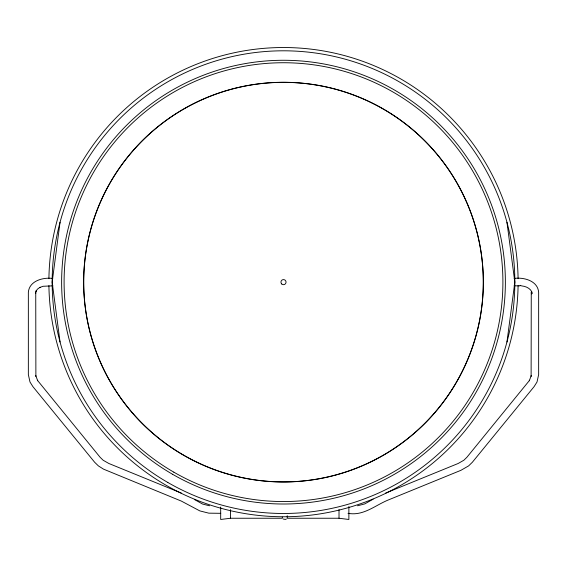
<?xml version="1.0" encoding="UTF-8"?>
<svg xmlns="http://www.w3.org/2000/svg" width="567" height="567" viewBox="0 0 567 567"><rect width="100%" height="100%" fill="white"/><g stroke="black" fill="none" stroke-linecap="round" stroke-linejoin="round"><path stroke-width="0.85" d="M60.045 222.264L52.164 282.139L60.045 342.014M506.955 342.014L514.836 282.139L506.955 222.264M373.164 499.173L364.801 503.886L357.571 505.785M385.61 493.099L458.157 463.487L463.849 460.241L466.889 457.278L529.635 380.237L529.302 380.762L531.244 375.623L531.116 376.29L531.258 292.685M286.406 519.011L285.35 519.429L283.153 519.011M282.316 517.09L282.316 518.245L230.542 518.245L220.683 519.478L220.683 507.068M52.745 278.44C43.078 277.164 29.208 280.8 28.35 292.395L28.35 374.596L29.994 382.016L32.929 386.673L94.646 462.254L98.382 465.89L103.52 469.143L181.32 501.079L199.839 510.902L208.819 513.163L220.754 513.312M514.106 278.44C523.788 277.029 538.012 280.814 538.65 292.508L538.65 374.596L537.006 382.016L534.071 386.673L472.354 462.254L468.618 465.89L460.886 470.334L388.26 499.988C375.071 505.36 363.369 516.211 348.018 513.312M52.922 285.839L43.085 286.278L39.704 287.497L40.051 287.299L37.493 289.106L35.856 291.381L36.21 290.836L35.622 293.472L35.742 292.806L35.884 376.29L35.756 375.623L37.698 380.762L37.365 380.237L100.111 457.278L103.151 460.241L108.843 463.487L181.39 493.099M514.063 285.839L520.074 285.839M348.875 506.537L348.875 519.478L339.016 518.245L287.242 518.245L287.242 515.722M209.535 505.792L202.561 504.042L194.318 499.449M520.045 285.343L521.746 285.917A12.169 8.604 0 0 1 532.229 293.323L531.64 292.834L531.747 293.975A3.7 2.615 -2.7 0 1 531.747 291.367M339.016 509.62L339.016 518.245M230.542 509.62L230.542 518.245M90.309 332.999A199.775 199.775 0 0 1 283.5 82.364A199.775 199.775 0 0 1 476.691 332.999M476.464 333.843A199.775 199.775 0 0 1 90.536 333.843M518.089 285.612A234.618 234.618 0 0 1 283.5 516.757A234.618 234.618 0 0 1 48.911 285.612M48.911 278.659A234.618 234.618 0 0 1 283.5 47.522A234.618 234.618 0 0 1 518.089 278.659M167.832 482.482A231.336 231.336 0 0 0 514.836 282.139A231.336 231.336 0 0 0 167.832 81.797A231.336 231.336 0 0 0 167.832 482.482M173.8 472.148A219.401 219.401 0 0 0 502.901 282.139A219.401 219.401 0 0 0 173.8 92.13A219.401 219.401 0 0 0 173.8 472.148M183.566 455.223A199.86 199.86 0 0 0 483.36 282.139A199.86 199.86 0 0 0 183.566 109.048A199.86 199.86 0 0 0 183.566 455.223M281.693 283.947A2.559 2.559 0 0 0 285.966 282.798A2.559 2.559 0 0 0 282.841 279.666A2.559 2.559 0 0 0 281.693 283.947M172.566 474.281A221.867 221.867 0 0 0 505.367 282.139A221.867 221.867 0 0 0 172.566 89.997A221.867 221.867 0 0 0 172.566 474.281"/></g></svg>
